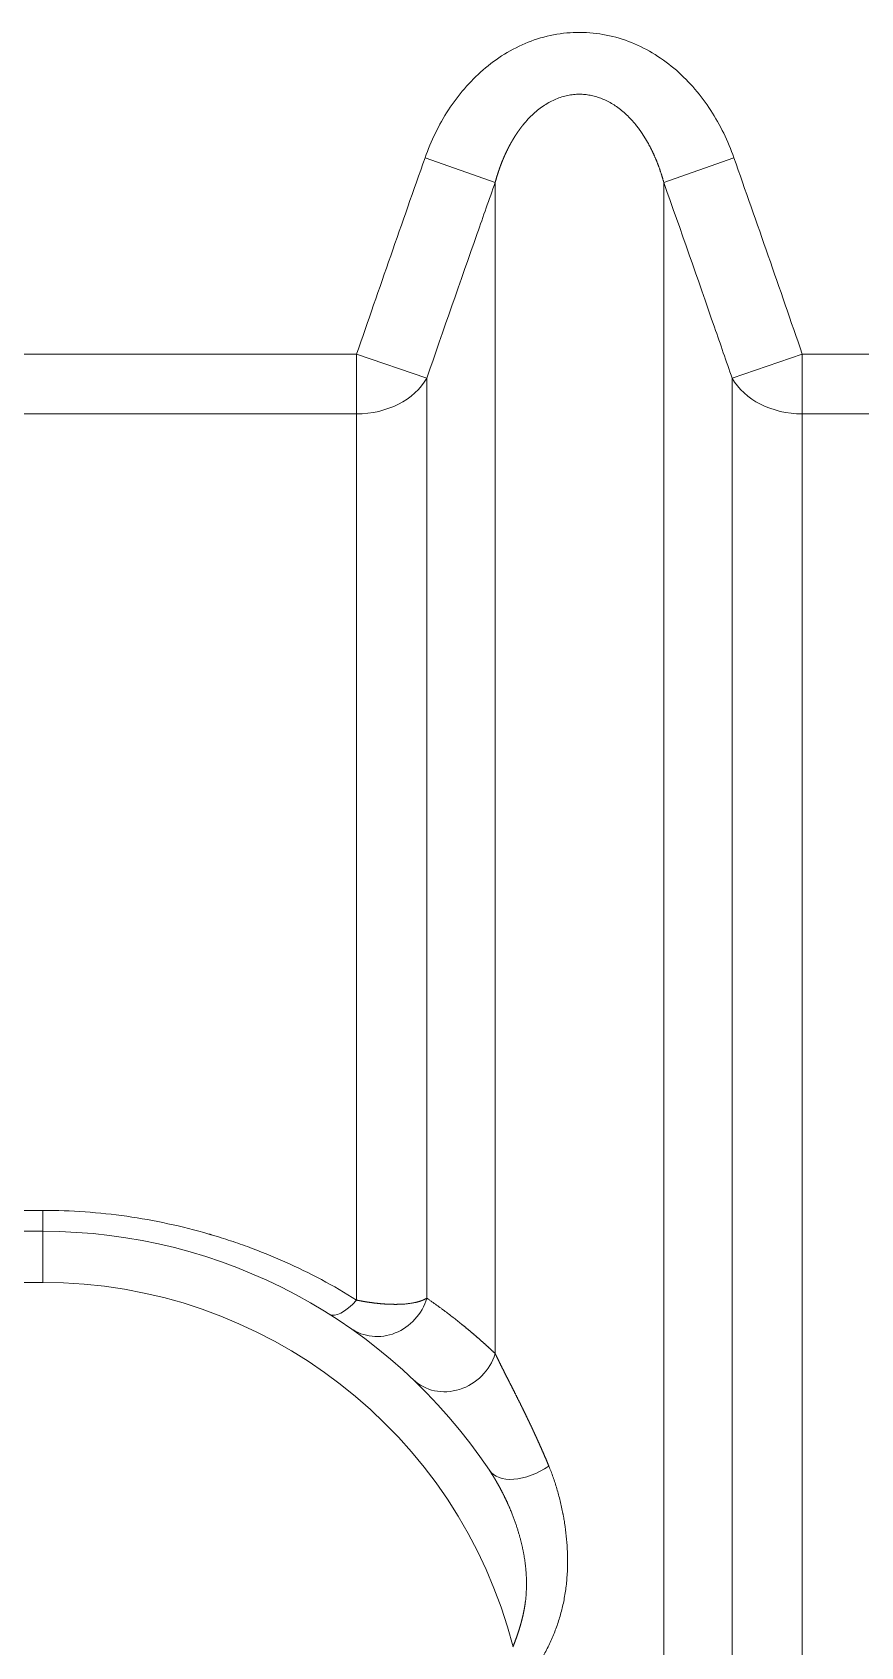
# Model space of a CAD drawing. Header units: millimetres. Extents: x 4664 to 8864, y -38 to 2932.
# Drawn here: x 8146.96 to 8161.07, y 2249.11 to 2276.62 of the extents above; entities that cross this region are included whole.
import ezdxf

# ---------------------------------------------------------------- set-up
doc = ezdxf.new("R2010")
doc.units = ezdxf.units.MM

msp = doc.modelspace()

# ---------------------------------------------------------------- linework, layer by layer
at = {"lineweight": 5}
for p, q in [((8154.845, 2274.057), (8153.651, 2274.478)), ((8157.718, 2274.057), (8158.913, 2274.478)), ((8154.845, 2254.108), (8154.845, 2274.057)), ((8157.718, 2222.134), (8157.718, 2274.057)), ((8141.429, 2271.134), (8152.485, 2271.134)), ((8153.68, 2270.722), (8152.485, 2271.134)), ((8152.485, 2271.134), (8152.485, 2255.018)), ((8158.883, 2270.722), (8160.078, 2271.134)), ((8160.078, 2271.134), (8171.134, 2271.134)), ((8160.078, 2234.135), (8160.078, 2271.134)), ((8153.68, 2255.051), (8153.68, 2270.722)), ((8158.883, 2270.722), (8158.883, 2234.352)), ((8152.485, 2270.114), (8141.429, 2270.114)), ((8171.134, 2270.114), (8160.078, 2270.114)), ((8147.14, 2256.546), (8146.775, 2256.546)), ((8147.14, 2256.546), (8147.14, 2255.319)), ((8147.14, 2256.19), (8146.775, 2256.19)), ((8146.775, 2255.319), (8147.14, 2255.319))]:
    msp.add_line(p, q, dxfattribs=at)
for radius, start in [(9.141, 33.6896), (8.271, 14.4585)]:
    msp.add_arc((8147.14, 2247.049), radius, start, 90, dxfattribs=at)
at = {"lineweight": 5, "extrusion": (0, 0, -1)}
for centre, major_axis, ratio, start_param, end_param in [((8152.485, 2271.134), (-1.306, 0), 0.780444, 3.557424, 4.712389), ((8160.078, 2271.134), (-1.306, 0), 0.780444, 4.712389, 5.867354), ((8152.485, 2255.514), (0.465, 0.736), 0.347154, 2.073518, 3.141593), ((8152.884, 2255.25), (-0.499, -0.713), 0.935093, 4.367499, 6.283185), ((8154.049, 2254.295), (-0.601, -0.63), 0.921263, 4.21658, 6.283185), ((8155.471, 2252.602), (-0.724, -0.483), 0.577181, 4.697886, 6.283185)]:
    msp.add_ellipse(centre, major_axis=major_axis, ratio=ratio, start_param=start_param, end_param=end_param, dxfattribs=at)
at = {"lineweight": 5}
for points, knots in [([(8158.913, 2274.478), (8158.812, 2274.763), (8158.682, 2275.033), (8158.356, 2275.537), (8158.159, 2275.77), (8157.707, 2276.164), (8157.446, 2276.329), (8156.893, 2276.551), (8156.589, 2276.613), (8155.99, 2276.615), (8155.686, 2276.556), (8155.127, 2276.334), (8154.866, 2276.171), (8154.411, 2275.777), (8154.213, 2275.544), (8153.884, 2275.039), (8153.751, 2274.764), (8153.651, 2274.478)], [0, 0, 0, 0, 0.125, 0.125, 0.25, 0.25, 0.375, 0.375, 0.5, 0.5, 0.625, 0.625, 0.75, 0.75, 0.875, 0.875, 1, 1, 1, 1]), ([(8154.845, 2274.057), (8154.846, 2274.06), (8154.848, 2274.066), (8154.85, 2274.074), (8154.852, 2274.083), (8154.855, 2274.091), (8154.857, 2274.1), (8154.86, 2274.108), (8154.862, 2274.117), (8154.864, 2274.125), (8154.867, 2274.134), (8154.869, 2274.142), (8154.872, 2274.15), (8154.874, 2274.159), (8154.877, 2274.167), (8154.88, 2274.175), (8154.882, 2274.183), (8154.885, 2274.192), (8154.887, 2274.2), (8154.89, 2274.208), (8154.893, 2274.216), (8154.895, 2274.224), (8154.898, 2274.233), (8154.901, 2274.241), (8154.903, 2274.249), (8154.906, 2274.257), (8154.909, 2274.265), (8154.912, 2274.273), (8154.914, 2274.281), (8154.917, 2274.289), (8154.92, 2274.296), (8154.923, 2274.304), (8154.925, 2274.312), (8154.928, 2274.32), (8154.931, 2274.328), (8154.934, 2274.336), (8154.937, 2274.343), (8154.94, 2274.351), (8154.943, 2274.359), (8154.946, 2274.366), (8154.949, 2274.374), (8154.952, 2274.382), (8154.954, 2274.389), (8154.957, 2274.397), (8154.96, 2274.404), (8154.963, 2274.412), (8154.966, 2274.419), (8154.969, 2274.427), (8154.973, 2274.434), (8154.976, 2274.442), (8154.979, 2274.449), (8154.982, 2274.457), (8154.985, 2274.464), (8154.988, 2274.471), (8154.991, 2274.478), (8154.994, 2274.486), (8154.997, 2274.493), (8155, 2274.5), (8155.004, 2274.507), (8155.007, 2274.515), (8155.01, 2274.522), (8155.013, 2274.529), (8155.016, 2274.536), (8155.02, 2274.543), (8155.023, 2274.55), (8155.026, 2274.557), (8155.029, 2274.564), (8155.033, 2274.571), (8155.036, 2274.578), (8155.039, 2274.585), (8155.043, 2274.592), (8155.046, 2274.598), (8155.049, 2274.605), (8155.053, 2274.612), (8155.056, 2274.619), (8155.059, 2274.625), (8155.063, 2274.632), (8155.066, 2274.639), (8155.069, 2274.645), (8155.073, 2274.652), (8155.076, 2274.659), (8155.08, 2274.665), (8155.083, 2274.672), (8155.086, 2274.678), (8155.09, 2274.685), (8155.093, 2274.691), (8155.097, 2274.698), (8155.1, 2274.704), (8155.104, 2274.711), (8155.107, 2274.717), (8155.111, 2274.723), (8155.114, 2274.73), (8155.118, 2274.736), (8155.121, 2274.742), (8155.125, 2274.748), (8155.129, 2274.755), (8155.132, 2274.761), (8155.136, 2274.767), (8155.139, 2274.773), (8155.143, 2274.779), (8155.146, 2274.785), (8155.15, 2274.791), (8155.154, 2274.797), (8155.157, 2274.803), (8155.161, 2274.809), (8155.165, 2274.815), (8155.168, 2274.821), (8155.172, 2274.827), (8155.175, 2274.833), (8155.179, 2274.839), (8155.183, 2274.845), (8155.187, 2274.85), (8155.19, 2274.856), (8155.194, 2274.862), (8155.198, 2274.867), (8155.201, 2274.873), (8155.205, 2274.879), (8155.209, 2274.884), (8155.213, 2274.89), (8155.216, 2274.896), (8155.22, 2274.901), (8155.224, 2274.907), (8155.228, 2274.912), (8155.231, 2274.918), (8155.235, 2274.923), (8155.239, 2274.928), (8155.243, 2274.934), (8155.247, 2274.939), (8155.25, 2274.945), (8155.254, 2274.95), (8155.258, 2274.955), (8155.262, 2274.96), (8155.266, 2274.966), (8155.269, 2274.971), (8155.273, 2274.976), (8155.277, 2274.981), (8155.281, 2274.986), (8155.285, 2274.991), (8155.289, 2274.996), (8155.293, 2275.001), (8155.296, 2275.006), (8155.3, 2275.011), (8155.304, 2275.016), (8155.308, 2275.021), (8155.312, 2275.026), (8155.316, 2275.031), (8155.32, 2275.036), (8155.35, 2275.073), (8155.407, 2275.139), (8155.496, 2275.227), (8155.589, 2275.305), (8155.683, 2275.373), (8155.78, 2275.431), (8155.879, 2275.478), (8155.979, 2275.514), (8156.08, 2275.541), (8156.181, 2275.556), (8156.279, 2275.561), (8156.374, 2275.557), (8156.466, 2275.544), (8156.557, 2275.522), (8156.649, 2275.492), (8156.739, 2275.453), (8156.828, 2275.405), (8156.916, 2275.349), (8157.002, 2275.284), (8157.085, 2275.21), (8157.166, 2275.128), (8157.219, 2275.066), (8157.249, 2275.029), (8157.257, 2275.019), (8157.264, 2275.01), (8157.272, 2275), (8157.279, 2274.99), (8157.287, 2274.98), (8157.294, 2274.97), (8157.302, 2274.96), (8157.309, 2274.95), (8157.317, 2274.94), (8157.324, 2274.929), (8157.331, 2274.919), (8157.339, 2274.908), (8157.346, 2274.897), (8157.353, 2274.887), (8157.36, 2274.876), (8157.368, 2274.865), (8157.375, 2274.854), (8157.382, 2274.842), (8157.389, 2274.831), (8157.396, 2274.82), (8157.403, 2274.808), (8157.41, 2274.797), (8157.417, 2274.785), (8157.424, 2274.773), (8157.431, 2274.761), (8157.438, 2274.749), (8157.445, 2274.737), (8157.452, 2274.725), (8157.459, 2274.712), (8157.465, 2274.7), (8157.472, 2274.688), (8157.479, 2274.675), (8157.485, 2274.662), (8157.492, 2274.649), (8157.499, 2274.637), (8157.505, 2274.624), (8157.512, 2274.61), (8157.518, 2274.597), (8157.525, 2274.584), (8157.531, 2274.571), (8157.537, 2274.557), (8157.544, 2274.543), (8157.55, 2274.53), (8157.556, 2274.516), (8157.562, 2274.502), (8157.568, 2274.488), (8157.574, 2274.474), (8157.58, 2274.46), (8157.586, 2274.446), (8157.592, 2274.431), (8157.598, 2274.417), (8157.604, 2274.402), (8157.61, 2274.387), (8157.615, 2274.373), (8157.621, 2274.358), (8157.627, 2274.343), (8157.632, 2274.328), (8157.638, 2274.313), (8157.643, 2274.297), (8157.649, 2274.282), (8157.654, 2274.266), (8157.659, 2274.251), (8157.665, 2274.235), (8157.67, 2274.22), (8157.675, 2274.204), (8157.68, 2274.188), (8157.685, 2274.172), (8157.69, 2274.156), (8157.695, 2274.139), (8157.7, 2274.123), (8157.704, 2274.107), (8157.709, 2274.09), (8157.714, 2274.074), (8157.717, 2274.063), (8157.718, 2274.057)], [0, 0, 0, 0, 0.002039, 0.004073, 0.006102, 0.008127, 0.010147, 0.012163, 0.014174, 0.016181, 0.018183, 0.020181, 0.022174, 0.024162, 0.026146, 0.028125, 0.0301, 0.03207, 0.034036, 0.035997, 0.037953, 0.039905, 0.041852, 0.043795, 0.045733, 0.047667, 0.049596, 0.051521, 0.053441, 0.055357, 0.057268, 0.059174, 0.061076, 0.062974, 0.064867, 0.066755, 0.068639, 0.070518, 0.072393, 0.074263, 0.076129, 0.07799, 0.079847, 0.081699, 0.083547, 0.08539, 0.087229, 0.089063, 0.090893, 0.092718, 0.094539, 0.096355, 0.098167, 0.099974, 0.101777, 0.103575, 0.105369, 0.107158, 0.108943, 0.110723, 0.112499, 0.11427, 0.116037, 0.1178, 0.119558, 0.121311, 0.12306, 0.124805, 0.126545, 0.128281, 0.130012, 0.131739, 0.133461, 0.135179, 0.136892, 0.138601, 0.140306, 0.142006, 0.143702, 0.145393, 0.14708, 0.148763, 0.150441, 0.152114, 0.153784, 0.155449, 0.157109, 0.158765, 0.160417, 0.162064, 0.163707, 0.165345, 0.16698, 0.168609, 0.170235, 0.171856, 0.173472, 0.175085, 0.176693, 0.178296, 0.179895, 0.18149, 0.183081, 0.184667, 0.186249, 0.187826, 0.189399, 0.190968, 0.192533, 0.194093, 0.195649, 0.197201, 0.198748, 0.200291, 0.20183, 0.203364, 0.204894, 0.20642, 0.207942, 0.209459, 0.210972, 0.212481, 0.213985, 0.215485, 0.216982, 0.218473, 0.219961, 0.221444, 0.222923, 0.224398, 0.225869, 0.227335, 0.228797, 0.230255, 0.231709, 0.233159, 0.234604, 0.236045, 0.237482, 0.238915, 0.240344, 0.241769, 0.243189, 0.244605, 0.246018, 0.247426, 0.248829, 0.250229, 0.279528, 0.307612, 0.334557, 0.360447, 0.385382, 0.40947, 0.432836, 0.455616, 0.477954, 0.500009, 0.520088, 0.540394, 0.561045, 0.582154, 0.603826, 0.626159, 0.64924, 0.673149, 0.697957, 0.723726, 0.750512, 0.753234, 0.755971, 0.758723, 0.761492, 0.764276, 0.767076, 0.769891, 0.772722, 0.77557, 0.778433, 0.781312, 0.784207, 0.787118, 0.790045, 0.792989, 0.795948, 0.798924, 0.801915, 0.804923, 0.807948, 0.810988, 0.814045, 0.817118, 0.820208, 0.823313, 0.826436, 0.829575, 0.83273, 0.835902, 0.83909, 0.842295, 0.845516, 0.848754, 0.852009, 0.85528, 0.858568, 0.861873, 0.865195, 0.868533, 0.871888, 0.875259, 0.878648, 0.882053, 0.885475, 0.888914, 0.89237, 0.895843, 0.899333, 0.902839, 0.906363, 0.909903, 0.913461, 0.917035, 0.920627, 0.924235, 0.927861, 0.931504, 0.935163, 0.93884, 0.942534, 0.946245, 0.949973, 0.953718, 0.95748, 0.96126, 0.965056, 0.96887, 0.972701, 0.976549, 0.980415, 0.984297, 0.988197, 0.992114, 0.996048, 1, 1, 1, 1]), ([(8153.68, 2270.722), (8153.964, 2271.545), (8154.251, 2272.367), (8154.641, 2273.478), (8154.743, 2273.767), (8154.845, 2274.057)], [0, 0, 0, 0, 0.739335, 0.739335, 1, 1, 1, 1]), ([(8157.718, 2274.057), (8158.008, 2273.236), (8158.296, 2272.414), (8158.683, 2271.302), (8158.783, 2271.012), (8158.883, 2270.722)], [0, 0, 0, 0, 0.739335, 0.739335, 1, 1, 1, 1]), ([(8152.485, 2255.018), (8152.288, 2255.142), (8151.886, 2255.374), (8151.265, 2255.677), (8150.839, 2255.849), (8150.515, 2255.968), (8150.352, 2256.024), (8150.16, 2256.086), (8150.063, 2256.115), (8150.015, 2256.129), (8149.991, 2256.137), (8149.979, 2256.14), (8149.973, 2256.142), (8149.97, 2256.143), (8149.968, 2256.143), (8149.967, 2256.143), (8149.967, 2256.144), (8149.967, 2256.144), (8149.967, 2256.144), (8149.735, 2256.211), (8149.271, 2256.328), (8148.567, 2256.454), (8147.858, 2256.529), (8147.38, 2256.546), (8147.14, 2256.546)], [0, 0, 0, 0, 0.125, 0.25, 0.375, 0.375, 0.4375, 0.46875, 0.484375, 0.492187, 0.496094, 0.498047, 0.499023, 0.499512, 0.499756, 0.499878, 0.499939, 0.499939, 0.5, 0.5, 0.625, 0.75, 0.875, 1, 1, 1, 1]), ([(8153.68, 2255.051), (8153.679, 2255.051), (8153.678, 2255.05), (8153.676, 2255.048), (8153.673, 2255.047), (8153.671, 2255.046), (8153.669, 2255.044), (8153.666, 2255.043), (8153.664, 2255.042), (8153.661, 2255.04), (8153.659, 2255.039), (8153.656, 2255.038), (8153.654, 2255.036), (8153.651, 2255.035), (8153.649, 2255.033), (8153.646, 2255.032), (8153.643, 2255.031), (8153.64, 2255.029), (8153.638, 2255.028), (8153.635, 2255.027), (8153.632, 2255.025), (8153.629, 2255.024), (8153.626, 2255.023), (8153.623, 2255.021), (8153.62, 2255.02), (8153.617, 2255.019), (8153.613, 2255.017), (8153.61, 2255.016), (8153.607, 2255.015), (8153.604, 2255.013), (8153.6, 2255.012), (8153.597, 2255.011), (8153.594, 2255.01), (8153.59, 2255.008), (8153.587, 2255.007), (8153.583, 2255.006), (8153.579, 2255.004), (8153.576, 2255.003), (8153.572, 2255.002), (8153.568, 2255.001), (8153.564, 2254.999), (8153.561, 2254.998), (8153.557, 2254.997), (8153.553, 2254.996), (8153.549, 2254.994), (8153.545, 2254.993), (8153.54, 2254.992), (8153.536, 2254.991), (8153.532, 2254.99), (8153.528, 2254.988), (8153.523, 2254.987), (8153.519, 2254.986), (8153.515, 2254.985), (8153.51, 2254.984), (8153.506, 2254.983), (8153.501, 2254.982), (8153.496, 2254.98), (8153.492, 2254.979), (8153.487, 2254.978), (8153.476, 2254.976), (8153.458, 2254.972), (8153.432, 2254.967), (8153.406, 2254.963), (8153.379, 2254.959), (8153.351, 2254.956), (8153.323, 2254.953), (8153.293, 2254.95), (8153.264, 2254.948), (8153.233, 2254.947), (8153.209, 2254.946), (8153.191, 2254.946), (8153.18, 2254.946), (8153.169, 2254.946), (8153.158, 2254.945), (8153.147, 2254.945), (8153.136, 2254.945), (8153.125, 2254.946), (8153.114, 2254.946), (8153.103, 2254.946), (8153.092, 2254.946), (8153.081, 2254.946), (8153.069, 2254.947), (8153.058, 2254.947), (8153.047, 2254.947), (8153.036, 2254.948), (8153.025, 2254.948), (8153.013, 2254.949), (8153.002, 2254.949), (8152.991, 2254.95), (8152.98, 2254.951), (8152.969, 2254.951), (8152.957, 2254.952), (8152.946, 2254.953), (8152.935, 2254.954), (8152.924, 2254.955), (8152.913, 2254.955), (8152.901, 2254.956), (8152.89, 2254.957), (8152.879, 2254.958), (8152.868, 2254.959), (8152.857, 2254.961), (8152.846, 2254.962), (8152.835, 2254.963), (8152.824, 2254.964), (8152.813, 2254.965), (8152.802, 2254.967), (8152.791, 2254.968), (8152.78, 2254.969), (8152.769, 2254.971), (8152.758, 2254.972), (8152.747, 2254.974), (8152.736, 2254.975), (8152.725, 2254.976), (8152.714, 2254.978), (8152.703, 2254.98), (8152.693, 2254.981), (8152.682, 2254.983), (8152.671, 2254.984), (8152.661, 2254.986), (8152.65, 2254.988), (8152.639, 2254.99), (8152.629, 2254.991), (8152.618, 2254.993), (8152.608, 2254.995), (8152.597, 2254.997), (8152.587, 2254.999), (8152.577, 2255.001), (8152.566, 2255.002), (8152.556, 2255.004), (8152.546, 2255.006), (8152.536, 2255.008), (8152.526, 2255.01), (8152.515, 2255.012), (8152.505, 2255.014), (8152.495, 2255.016), (8152.489, 2255.018), (8152.485, 2255.018)], [0, 0, 0, 0, 0.003585, 0.007195, 0.01083, 0.014489, 0.018173, 0.021882, 0.025616, 0.029375, 0.033158, 0.036967, 0.0408, 0.044657, 0.04854, 0.052448, 0.05638, 0.060337, 0.064319, 0.068326, 0.072357, 0.076414, 0.080495, 0.084601, 0.088732, 0.092887, 0.097068, 0.101273, 0.105503, 0.109758, 0.114038, 0.118342, 0.122671, 0.127026, 0.131405, 0.135808, 0.140237, 0.14469, 0.149169, 0.153672, 0.1582, 0.162752, 0.16733, 0.171932, 0.176559, 0.181211, 0.185888, 0.19059, 0.195316, 0.200067, 0.204843, 0.209644, 0.21447, 0.219321, 0.224196, 0.229096, 0.234021, 0.238971, 0.243946, 0.248945, 0.273994, 0.299047, 0.324102, 0.34916, 0.374221, 0.399285, 0.424352, 0.449421, 0.474494, 0.49957, 0.508273, 0.516941, 0.525574, 0.534172, 0.542736, 0.551265, 0.559759, 0.568219, 0.576643, 0.585033, 0.593389, 0.60171, 0.609996, 0.618247, 0.626464, 0.634647, 0.642794, 0.650907, 0.658986, 0.66703, 0.67504, 0.683015, 0.690955, 0.698861, 0.706733, 0.71457, 0.722373, 0.730141, 0.737875, 0.745575, 0.75324, 0.760871, 0.768467, 0.776029, 0.783557, 0.791051, 0.79851, 0.805935, 0.813326, 0.820682, 0.828005, 0.835293, 0.842547, 0.849767, 0.856952, 0.864104, 0.871221, 0.878305, 0.885354, 0.892369, 0.899351, 0.906298, 0.913211, 0.920091, 0.926936, 0.933747, 0.940525, 0.947268, 0.953978, 0.960654, 0.967296, 0.973904, 0.980479, 0.98702, 0.993527, 1, 1, 1, 1]), ([(8154.845, 2254.108), (8154.842, 2254.111), (8154.836, 2254.117), (8154.827, 2254.125), (8154.818, 2254.134), (8154.809, 2254.142), (8154.8, 2254.151), (8154.79, 2254.159), (8154.781, 2254.168), (8154.772, 2254.177), (8154.763, 2254.185), (8154.753, 2254.194), (8154.744, 2254.202), (8154.734, 2254.211), (8154.725, 2254.22), (8154.716, 2254.228), (8154.706, 2254.237), (8154.697, 2254.246), (8154.687, 2254.254), (8154.677, 2254.263), (8154.668, 2254.272), (8154.658, 2254.28), (8154.648, 2254.289), (8154.639, 2254.298), (8154.629, 2254.306), (8154.619, 2254.315), (8154.609, 2254.324), (8154.599, 2254.332), (8154.59, 2254.341), (8154.58, 2254.35), (8154.57, 2254.359), (8154.56, 2254.367), (8154.55, 2254.376), (8154.54, 2254.385), (8154.53, 2254.393), (8154.519, 2254.402), (8154.509, 2254.411), (8154.499, 2254.42), (8154.489, 2254.428), (8154.479, 2254.437), (8154.468, 2254.446), (8154.458, 2254.455), (8154.448, 2254.463), (8154.437, 2254.472), (8154.427, 2254.481), (8154.417, 2254.49), (8154.406, 2254.499), (8154.396, 2254.507), (8154.385, 2254.516), (8154.374, 2254.525), (8154.364, 2254.534), (8154.353, 2254.542), (8154.343, 2254.551), (8154.332, 2254.56), (8154.321, 2254.569), (8154.31, 2254.578), (8154.3, 2254.586), (8154.289, 2254.595), (8154.278, 2254.604), (8154.248, 2254.628), (8154.197, 2254.669), (8154.126, 2254.725), (8154.051, 2254.782), (8153.995, 2254.825), (8153.957, 2254.852), (8153.94, 2254.865), (8153.922, 2254.879), (8153.904, 2254.892), (8153.885, 2254.905), (8153.867, 2254.919), (8153.847, 2254.933), (8153.828, 2254.947), (8153.808, 2254.961), (8153.787, 2254.976), (8153.767, 2254.991), (8153.745, 2255.006), (8153.724, 2255.021), (8153.702, 2255.036), (8153.687, 2255.046), (8153.68, 2255.051)], [0, 0, 0, 0, 0.007899, 0.015824, 0.023774, 0.03175, 0.039751, 0.047777, 0.055829, 0.063907, 0.07201, 0.080138, 0.088292, 0.096472, 0.104676, 0.112906, 0.121162, 0.129443, 0.137749, 0.14608, 0.154437, 0.162819, 0.171227, 0.17966, 0.188118, 0.196601, 0.20511, 0.213644, 0.222203, 0.230788, 0.239397, 0.248032, 0.256692, 0.265378, 0.274088, 0.282824, 0.291585, 0.300371, 0.309182, 0.318018, 0.32688, 0.335766, 0.344678, 0.353614, 0.362576, 0.371563, 0.380575, 0.389612, 0.398674, 0.407761, 0.416872, 0.426009, 0.435171, 0.444358, 0.45357, 0.462807, 0.472069, 0.481355, 0.490667, 0.500003, 0.559038, 0.620383, 0.684029, 0.749969, 0.764493, 0.779324, 0.794463, 0.809909, 0.825662, 0.841721, 0.858086, 0.874757, 0.891734, 0.909017, 0.926604, 0.944497, 0.962694, 0.981195, 1, 1, 1, 1]), ([(8155.76, 2252.191), (8155.759, 2252.195), (8155.755, 2252.202), (8155.751, 2252.213), (8155.746, 2252.224), (8155.741, 2252.236), (8155.737, 2252.247), (8155.732, 2252.258), (8155.728, 2252.269), (8155.723, 2252.28), (8155.718, 2252.291), (8155.714, 2252.302), (8155.709, 2252.313), (8155.704, 2252.323), (8155.7, 2252.334), (8155.695, 2252.345), (8155.69, 2252.356), (8155.686, 2252.367), (8155.681, 2252.378), (8155.676, 2252.388), (8155.672, 2252.399), (8155.667, 2252.41), (8155.662, 2252.421), (8155.658, 2252.431), (8155.653, 2252.442), (8155.648, 2252.453), (8155.644, 2252.463), (8155.639, 2252.474), (8155.634, 2252.484), (8155.63, 2252.495), (8155.625, 2252.506), (8155.62, 2252.516), (8155.616, 2252.527), (8155.611, 2252.537), (8155.606, 2252.548), (8155.602, 2252.558), (8155.597, 2252.568), (8155.592, 2252.579), (8155.588, 2252.589), (8155.583, 2252.599), (8155.578, 2252.61), (8155.574, 2252.62), (8155.569, 2252.63), (8155.564, 2252.641), (8155.56, 2252.651), (8155.555, 2252.661), (8155.551, 2252.671), (8155.546, 2252.681), (8155.541, 2252.692), (8155.537, 2252.702), (8155.532, 2252.712), (8155.527, 2252.722), (8155.523, 2252.732), (8155.518, 2252.742), (8155.513, 2252.752), (8155.509, 2252.762), (8155.504, 2252.772), (8155.5, 2252.782), (8155.495, 2252.792), (8155.49, 2252.802), (8155.486, 2252.812), (8155.481, 2252.821), (8155.477, 2252.831), (8155.472, 2252.841), (8155.467, 2252.851), (8155.463, 2252.861), (8155.458, 2252.87), (8155.454, 2252.88), (8155.449, 2252.89), (8155.444, 2252.899), (8155.44, 2252.909), (8155.435, 2252.919), (8155.431, 2252.928), (8155.426, 2252.938), (8155.422, 2252.948), (8155.417, 2252.957), (8155.412, 2252.967), (8155.408, 2252.976), (8155.403, 2252.986), (8155.399, 2252.995), (8155.394, 2253.004), (8155.39, 2253.014), (8155.385, 2253.023), (8155.381, 2253.033), (8155.376, 2253.042), (8155.372, 2253.051), (8155.367, 2253.06), (8155.363, 2253.07), (8155.358, 2253.079), (8155.354, 2253.088), (8155.349, 2253.097), (8155.345, 2253.107), (8155.34, 2253.116), (8155.336, 2253.125), (8155.331, 2253.134), (8155.327, 2253.143), (8155.323, 2253.152), (8155.318, 2253.161), (8155.314, 2253.17), (8155.309, 2253.179), (8155.305, 2253.188), (8155.3, 2253.197), (8155.296, 2253.206), (8155.292, 2253.215), (8155.287, 2253.224), (8155.283, 2253.232), (8155.279, 2253.241), (8155.274, 2253.25), (8155.269, 2253.261), (8155.263, 2253.273), (8155.256, 2253.288), (8155.248, 2253.302), (8155.241, 2253.316), (8155.234, 2253.33), (8155.227, 2253.344), (8155.22, 2253.358), (8155.214, 2253.372), (8155.207, 2253.385), (8155.2, 2253.399), (8155.193, 2253.413), (8155.186, 2253.426), (8155.179, 2253.44), (8155.173, 2253.453), (8155.166, 2253.466), (8155.16, 2253.479), (8155.153, 2253.492), (8155.146, 2253.505), (8155.14, 2253.518), (8155.133, 2253.531), (8155.127, 2253.544), (8155.121, 2253.556), (8155.114, 2253.569), (8155.108, 2253.581), (8155.102, 2253.593), (8155.095, 2253.606), (8155.089, 2253.618), (8155.083, 2253.63), (8155.077, 2253.642), (8155.071, 2253.654), (8155.065, 2253.666), (8155.059, 2253.678), (8155.053, 2253.689), (8155.047, 2253.701), (8155.041, 2253.713), (8155.035, 2253.724), (8155.03, 2253.735), (8155.024, 2253.747), (8155.018, 2253.758), (8155.013, 2253.769), (8155.007, 2253.78), (8155.001, 2253.791), (8154.996, 2253.802), (8154.99, 2253.813), (8154.985, 2253.823), (8154.98, 2253.834), (8154.974, 2253.845), (8154.969, 2253.855), (8154.964, 2253.866), (8154.959, 2253.876), (8154.954, 2253.886), (8154.948, 2253.896), (8154.943, 2253.906), (8154.938, 2253.916), (8154.934, 2253.926), (8154.929, 2253.936), (8154.924, 2253.946), (8154.919, 2253.956), (8154.914, 2253.965), (8154.91, 2253.975), (8154.905, 2253.984), (8154.9, 2253.993), (8154.896, 2254.003), (8154.891, 2254.012), (8154.887, 2254.021), (8154.882, 2254.03), (8154.878, 2254.039), (8154.874, 2254.048), (8154.87, 2254.057), (8154.865, 2254.066), (8154.861, 2254.074), (8154.857, 2254.083), (8154.853, 2254.091), (8154.849, 2254.1), (8154.846, 2254.105), (8154.845, 2254.108)], [0, 0, 0, 0, 0.004824, 0.009645, 0.014462, 0.019277, 0.024088, 0.028896, 0.033701, 0.038503, 0.043302, 0.048097, 0.05289, 0.057679, 0.062465, 0.067248, 0.072028, 0.076804, 0.081578, 0.086348, 0.091115, 0.09588, 0.100641, 0.105398, 0.110153, 0.114905, 0.119653, 0.124398, 0.129141, 0.13388, 0.138616, 0.143348, 0.148078, 0.152805, 0.157528, 0.162249, 0.166966, 0.17168, 0.176391, 0.181099, 0.185804, 0.190506, 0.195205, 0.199901, 0.204593, 0.209283, 0.213969, 0.218652, 0.223333, 0.22801, 0.232684, 0.237355, 0.242023, 0.246688, 0.25135, 0.256008, 0.260664, 0.265317, 0.269966, 0.274613, 0.279256, 0.283897, 0.288534, 0.293169, 0.2978, 0.302428, 0.307054, 0.311676, 0.316295, 0.320911, 0.325524, 0.330134, 0.334742, 0.339346, 0.343947, 0.348545, 0.35314, 0.357732, 0.362321, 0.366907, 0.37149, 0.37607, 0.380647, 0.385221, 0.389792, 0.39436, 0.398925, 0.403487, 0.408046, 0.412603, 0.417156, 0.421706, 0.426253, 0.430797, 0.435339, 0.439877, 0.444412, 0.448945, 0.453474, 0.458001, 0.462524, 0.467045, 0.471562, 0.476077, 0.480589, 0.485098, 0.489604, 0.494107, 0.498607, 0.506016, 0.513406, 0.520775, 0.528125, 0.535454, 0.542764, 0.550053, 0.557323, 0.564573, 0.571803, 0.579013, 0.586203, 0.593373, 0.600524, 0.607654, 0.614765, 0.621856, 0.628928, 0.635979, 0.643011, 0.650023, 0.657016, 0.663989, 0.670942, 0.677875, 0.684789, 0.691684, 0.698558, 0.705414, 0.712249, 0.719065, 0.725862, 0.732639, 0.739397, 0.746135, 0.752854, 0.759554, 0.766234, 0.772895, 0.779536, 0.786158, 0.792761, 0.799345, 0.805909, 0.812454, 0.81898, 0.825487, 0.831975, 0.838444, 0.844893, 0.851323, 0.857735, 0.864127, 0.8705, 0.876855, 0.88319, 0.889507, 0.895804, 0.902083, 0.908343, 0.914584, 0.920807, 0.92701, 0.933195, 0.939361, 0.945508, 0.951637, 0.957747, 0.963839, 0.969912, 0.975967, 0.982003, 0.98802, 0.994019, 1, 1, 1, 1]), ([(8154.746, 2252.119), (8154.748, 2252.117), (8154.751, 2252.113), (8154.755, 2252.106), (8154.76, 2252.1), (8154.764, 2252.093), (8154.769, 2252.086), (8154.773, 2252.078), (8154.778, 2252.071), (8154.783, 2252.063), (8154.788, 2252.055), (8154.793, 2252.047), (8154.798, 2252.039), (8154.804, 2252.031), (8154.809, 2252.022), (8154.814, 2252.014), (8154.82, 2252.005), (8154.825, 2251.996), (8154.831, 2251.986), (8154.837, 2251.977), (8154.843, 2251.967), (8154.848, 2251.957), (8154.854, 2251.947), (8154.86, 2251.937), (8154.866, 2251.927), (8154.873, 2251.916), (8154.879, 2251.905), (8154.885, 2251.894), (8154.891, 2251.883), (8154.898, 2251.872), (8154.904, 2251.86), (8154.911, 2251.849), (8154.917, 2251.837), (8154.924, 2251.824), (8154.931, 2251.812), (8154.938, 2251.8), (8154.944, 2251.787), (8154.951, 2251.774), (8154.958, 2251.761), (8154.965, 2251.747), (8154.972, 2251.734), (8154.979, 2251.72), (8154.986, 2251.706), (8154.993, 2251.692), (8155, 2251.677), (8155.007, 2251.663), (8155.014, 2251.648), (8155.022, 2251.633), (8155.029, 2251.618), (8155.036, 2251.602), (8155.043, 2251.587), (8155.051, 2251.571), (8155.058, 2251.555), (8155.065, 2251.539), (8155.073, 2251.522), (8155.08, 2251.505), (8155.087, 2251.488), (8155.095, 2251.471), (8155.102, 2251.454), (8155.111, 2251.432), (8155.122, 2251.404), (8155.135, 2251.373), (8155.147, 2251.341), (8155.159, 2251.311), (8155.17, 2251.28), (8155.181, 2251.25), (8155.191, 2251.22), (8155.201, 2251.191), (8155.211, 2251.163), (8155.22, 2251.134), (8155.229, 2251.106), (8155.237, 2251.079), (8155.245, 2251.052), (8155.253, 2251.026), (8155.261, 2250.999), (8155.268, 2250.974), (8155.274, 2250.949), (8155.281, 2250.924), (8155.287, 2250.9), (8155.293, 2250.877), (8155.298, 2250.853), (8155.303, 2250.831), (8155.308, 2250.809), (8155.313, 2250.787), (8155.318, 2250.766), (8155.322, 2250.745), (8155.326, 2250.725), (8155.33, 2250.706), (8155.335, 2250.677), (8155.341, 2250.639), (8155.349, 2250.592), (8155.355, 2250.546), (8155.361, 2250.5), (8155.366, 2250.454), (8155.37, 2250.409), (8155.373, 2250.364), (8155.376, 2250.319), (8155.378, 2250.275), (8155.379, 2250.231), (8155.379, 2250.188), (8155.379, 2250.145), (8155.378, 2250.103), (8155.376, 2250.061), (8155.374, 2250.02), (8155.371, 2249.979), (8155.367, 2249.938), (8155.364, 2249.908), (8155.361, 2249.889), (8155.36, 2249.881), (8155.359, 2249.873), (8155.358, 2249.864), (8155.357, 2249.855), (8155.356, 2249.847), (8155.354, 2249.838), (8155.353, 2249.829), (8155.352, 2249.82), (8155.35, 2249.811), (8155.349, 2249.802), (8155.347, 2249.793), (8155.346, 2249.784), (8155.344, 2249.775), (8155.343, 2249.766), (8155.341, 2249.757), (8155.339, 2249.747), (8155.338, 2249.738), (8155.336, 2249.729), (8155.334, 2249.719), (8155.332, 2249.71), (8155.33, 2249.7), (8155.328, 2249.69), (8155.326, 2249.681), (8155.324, 2249.671), (8155.322, 2249.661), (8155.32, 2249.651), (8155.317, 2249.641), (8155.315, 2249.631), (8155.313, 2249.621), (8155.31, 2249.611), (8155.308, 2249.601), (8155.305, 2249.591), (8155.303, 2249.58), (8155.3, 2249.57), (8155.297, 2249.56), (8155.295, 2249.549), (8155.292, 2249.539), (8155.289, 2249.528), (8155.286, 2249.517), (8155.283, 2249.507), (8155.28, 2249.496), (8155.277, 2249.485), (8155.274, 2249.474), (8155.271, 2249.463), (8155.267, 2249.452), (8155.264, 2249.442), (8155.261, 2249.43), (8155.257, 2249.419), (8155.254, 2249.408), (8155.25, 2249.397), (8155.247, 2249.386), (8155.243, 2249.374), (8155.24, 2249.363), (8155.236, 2249.352), (8155.232, 2249.34), (8155.228, 2249.329), (8155.224, 2249.317), (8155.22, 2249.306), (8155.216, 2249.294), (8155.212, 2249.282), (8155.208, 2249.27), (8155.204, 2249.259), (8155.2, 2249.247), (8155.195, 2249.235), (8155.191, 2249.223), (8155.186, 2249.211), (8155.182, 2249.199), (8155.177, 2249.187), (8155.173, 2249.175), (8155.168, 2249.163), (8155.164, 2249.15), (8155.159, 2249.138), (8155.154, 2249.126), (8155.151, 2249.118), (8155.149, 2249.114)], [0, 0, 0, 0, 0.002496, 0.005055, 0.007677, 0.010363, 0.013113, 0.015926, 0.018802, 0.021742, 0.024746, 0.027812, 0.030943, 0.034136, 0.037394, 0.040714, 0.044098, 0.047546, 0.051057, 0.054631, 0.058269, 0.06197, 0.065734, 0.069562, 0.073454, 0.077408, 0.081426, 0.085507, 0.089652, 0.093859, 0.09813, 0.102464, 0.106862, 0.111322, 0.115846, 0.120433, 0.125083, 0.129796, 0.134572, 0.139411, 0.144313, 0.149278, 0.154306, 0.159397, 0.164551, 0.169767, 0.175046, 0.180388, 0.185793, 0.19126, 0.19679, 0.202382, 0.208037, 0.213754, 0.219534, 0.225376, 0.23128, 0.237246, 0.243275, 0.249365, 0.260452, 0.271361, 0.282094, 0.292649, 0.303027, 0.313229, 0.323254, 0.333102, 0.342773, 0.352268, 0.361587, 0.37073, 0.379697, 0.388487, 0.397102, 0.405542, 0.413806, 0.421895, 0.429809, 0.437548, 0.445112, 0.452502, 0.459718, 0.46676, 0.473628, 0.480322, 0.486843, 0.49319, 0.499365, 0.514596, 0.529667, 0.54458, 0.559335, 0.573932, 0.588372, 0.602655, 0.616782, 0.630754, 0.644571, 0.658234, 0.671743, 0.6851, 0.698306, 0.711361, 0.724266, 0.737022, 0.74963, 0.752263, 0.754916, 0.757588, 0.760279, 0.76299, 0.765721, 0.76847, 0.77124, 0.774028, 0.776836, 0.779664, 0.782511, 0.785377, 0.788262, 0.791167, 0.794092, 0.797035, 0.799998, 0.80298, 0.805981, 0.809001, 0.812041, 0.8151, 0.818178, 0.821275, 0.824391, 0.827527, 0.830681, 0.833855, 0.837047, 0.840259, 0.84349, 0.846739, 0.850007, 0.853295, 0.856601, 0.859926, 0.86327, 0.866633, 0.870015, 0.873415, 0.876834, 0.880272, 0.883729, 0.887204, 0.890698, 0.89421, 0.897741, 0.901291, 0.904859, 0.908446, 0.912051, 0.915674, 0.919316, 0.922977, 0.926655, 0.930353, 0.934068, 0.937802, 0.941553, 0.945323, 0.949112, 0.952918, 0.956743, 0.960585, 0.964446, 0.968325, 0.972222, 0.976136, 0.980069, 0.984019, 0.987988, 0.991974, 0.995978, 1, 1, 1, 1]), ([(8155.553, 2248.762), (8155.593, 2248.827), (8155.631, 2248.893), (8155.703, 2249.025), (8155.738, 2249.092), (8155.802, 2249.228), (8155.832, 2249.297), (8155.887, 2249.437), (8155.912, 2249.508), (8155.957, 2249.652), (8155.977, 2249.726), (8156.012, 2249.875), (8156.026, 2249.952), (8156.05, 2250.107), (8156.06, 2250.187), (8156.07, 2250.308), (8156.073, 2250.349), (8156.076, 2250.41), (8156.077, 2250.441), (8156.078, 2250.478), (8156.078, 2250.496), (8156.078, 2250.505), (8156.079, 2250.51), (8156.079, 2250.512), (8156.079, 2250.513), (8156.079, 2250.514), (8156.079, 2250.514), (8156.079, 2250.514), (8156.079, 2250.514), (8156.079, 2250.514), (8156.079, 2250.514), (8156.08, 2250.585), (8156.079, 2250.656), (8156.073, 2250.799), (8156.069, 2250.871), (8156.056, 2251.016), (8156.047, 2251.089), (8156.031, 2251.198), (8156.026, 2251.235), (8156.016, 2251.29), (8156.012, 2251.317), (8156.006, 2251.35), (8156.003, 2251.366), (8156.001, 2251.374), (8156, 2251.377), (8156, 2251.379), (8156, 2251.381), (8155.985, 2251.455), (8155.97, 2251.527), (8155.935, 2251.668), (8155.917, 2251.737), (8155.877, 2251.872), (8155.855, 2251.938), (8155.81, 2252.067), (8155.785, 2252.13), (8155.76, 2252.191)], [0, 0, 0, 0, 0.0625, 0.0625, 0.125, 0.125, 0.1875, 0.1875, 0.25, 0.25, 0.3125, 0.3125, 0.375, 0.375, 0.4375, 0.4375, 0.46875, 0.46875, 0.484375, 0.492188, 0.496094, 0.498047, 0.499023, 0.499512, 0.499756, 0.499878, 0.499939, 0.499969, 0.499985, 0.499985, 0.5, 0.5, 0.5625, 0.5625, 0.625, 0.625, 0.6875, 0.6875, 0.71875, 0.71875, 0.734375, 0.742188, 0.746094, 0.748047, 0.749023, 0.749023, 0.75, 0.75, 0.8125, 0.8125, 0.875, 0.875, 0.9375, 0.9375, 1, 1, 1, 1])]:
    msp.add_open_spline(points, degree=3, knots=knots, dxfattribs=at)
for points in [[(8153.651, 2274.478), (8153.258, 2273.364), (8152.87, 2272.25), (8152.485, 2271.134)], [(8160.078, 2271.134), (8159.693, 2272.25), (8159.305, 2273.364), (8158.913, 2274.478)]]:
    msp.add_open_spline(points, degree=3, dxfattribs=at)

doc.saveas('drawing.dxf')
